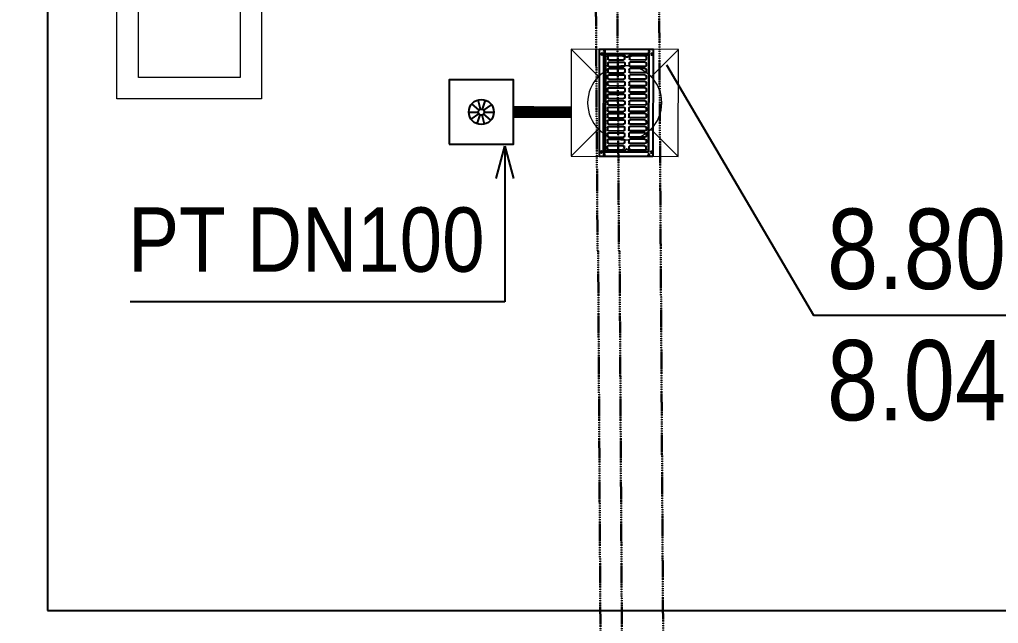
# Model space of a CAD drawing. Header units: millimetres. Extents: x -294625 to 2136527, y -251383 to 128331.
# Drawn here: x 1410586 to 1419720, y -37108 to -31477 of the extents above; entities that cross this region are included whole.
import ezdxf
from ezdxf.enums import TextEntityAlignment as Align
from ezdxf.lldxf.tags import DXFTag

# ---------------------------------------------------------------- set-up
doc = ezdxf.new("R2010")
doc.units = ezdxf.units.MM
doc.set_wipeout_variables(frame=1)
for name, pattern in [('CONTINOUS', [0]), ('DIVIDEX22', [1.25, 0.625, -0.25, 0, -0.125, 0, -0.25]), ('XREF MB TANG 1$0$HIDDEN', [9.525, 6.35, -3.175])]:
    doc.linetypes.add(name, pattern=pattern)
for name, color, linetype, lineweight in [('00-N-7-THIET BI', 7, 'CONTINOUS', 20), ('00-N-TEXT', 7, 'CONTINOUS', 9), ('N1.6-NM', 3, 'DIVIDEX22', 30), ('N2-PK-TB', 2, 'Continuous', 20), ('N3-NOTE', 11, 'Continuous', 13)]:
    doc.layers.add(name, color=color, linetype=linetype, lineweight=lineweight)
for name, color, linetype in [('C ỐNG THU NƯỚC D45', 4, 'Continuous'), ('N-4CAP LANH', 4, 'Continuous'), ('sl.tennut', 3, 'Continuous'), ('sl.textcaodonut', 6, 'Continuous'), ('TEN NUT', 111, 'Continuous'), ('ống thoát mưa', 5, 'TM')]:
    doc.layers.add(name, color=color, linetype=linetype)
doc.styles.add('arial narrow', font='ARIALN.TTF', dxfattribs={"height": 8})
doc.styles.add('NU-ARIAL', font='arial.ttf')
doc.styles.add('P-VNTIMEH', font='vntimeh.shx', dxfattribs={"width": 0.75, "height": 300})
doc.styles.get("Standard").update_dxf_attribs({"font": 'arialbd.ttf'})
tags = doc.linetypes.add('TM', pattern='A,795.088449,-59.671033,["TM",Standard,S=298.800421,R=0,X=0,Y=-149.400211],-682.892341,795.088449', length=2332.740272).pattern_tags.tags
tags[6] = DXFTag(74, 10)
doc.dimstyles.new('N-NOTE', dxfattribs={"dimtxt": 200, "dimasz": 30, "dimexe": 50, "dimexo": 50, "dimgap": 100, "dimtad": 1, "dimdec": 0, "dimdsep": 46, "dimtxsty": 'P-VNTIMEH', "dimblk": 'OPEN30', "dimcen": 0, "dimse1": 1, "dimse2": 1, "dimclrd": 256, "dimclre": 7, "dimclrt": 256, "dimadec": 0, "dimazin": 0, "dimtfac": 1, "dimtdec": 0, "dimtix": 1, "dimtmove": 2, "dimatfit": 3, "dimldrblk": 'OPEN30', "dimfxl": 1, "dimtolj": 1, "dimtzin": 0, "dimarcsym": 0})

# ---------------------------------------------------------------- blocks, each defined once
blk = doc.blocks.new('XREF MB TANG 1$0$A$C3E3424CB')
at = {"color": 4, "linetype": 'Continuous'}
for p, q in [((-1855, -141), (-55, -141)), ((-1855, -461), (-1855, -141)), ((-55, -461), (-55, -141)), ((-1855, -621), (-1855, -941)), ((-55, -621), (-55, -941)), ((-1855, -941), (-55, -941))]:
    blk.add_line(p, q, dxfattribs=at)
at = {"color": 144, "linetype": 'Continuous'}
for p, q in [((-1820, -181), (-1780, -181)), ((-1700, -181), (-1660, -181)), ((-1580, -181), (-1540, -181)), ((-1460, -181), (-1420, -181)), ((-1340, -181), (-1300, -181)), ((-1220, -181), (-1180, -181)), ((-1100, -181), (-1060, -181)), ((-980, -181), (-940, -181)), ((-860, -181), (-820, -181)), ((-740, -181), (-700, -181)), ((-620, -181), (-580, -181)), ((-500, -181), (-460, -181)), ((-380, -181), (-340, -181)), ((-260, -181), (-220, -181)), ((-100, -181), (-140, -181)), ((-1840, -201), (-1840, -456)), ((-1760, -201), (-1760, -476)), ((-1720, -201), (-1720, -481)), ((-1640, -201), (-1640, -481)), ((-1600, -201), (-1600, -481)), ((-1520, -201), (-1520, -481)), ((-1480, -201), (-1480, -481)), ((-1400, -201), (-1400, -481)), ((-1360, -201), (-1360, -481)), ((-1280, -201), (-1280, -481)), ((-1240, -201), (-1240, -481)), ((-1160, -201), (-1160, -481)), ((-1120, -201), (-1120, -481)), ((-1040, -201), (-1040, -481)), ((-1000, -201), (-1000, -481)), ((-920, -201), (-920, -481)), ((-880, -201), (-880, -481)), ((-800, -201), (-800, -481)), ((-760, -201), (-760, -481)), ((-680, -201), (-680, -481)), ((-640, -201), (-640, -481)), ((-560, -201), (-560, -481)), ((-520, -201), (-520, -481)), ((-440, -201), (-440, -481)), ((-400, -201), (-400, -481)), ((-320, -201), (-320, -481)), ((-280, -201), (-280, -481)), ((-200, -201), (-200, -481)), ((-160, -201), (-160, -476)), ((-80, -201), (-80, -456)), ((-1800, -496), (-1780, -496)), ((-1700, -501), (-1660, -501)), ((-1580, -501), (-1540, -501)), ((-1460, -501), (-1420, -501)), ((-1340, -501), (-1300, -501)), ((-1220, -501), (-1180, -501)), ((-1100, -501), (-1060, -501)), ((-980, -501), (-940, -501)), ((-860, -501), (-820, -501)), ((-740, -501), (-700, -501)), ((-620, -501), (-580, -501)), ((-500, -501), (-460, -501)), ((-380, -501), (-340, -501)), ((-260, -501), (-220, -501)), ((-120, -496), (-140, -496)), ((-1840, -881), (-1840, -626)), ((-1800, -586), (-1780, -586)), ((-1760, -881), (-1760, -606)), ((-1720, -881), (-1720, -601)), ((-1700, -581), (-1660, -581)), ((-1640, -881), (-1640, -601)), ((-1600, -881), (-1600, -601)), ((-1580, -581), (-1540, -581)), ((-1520, -881), (-1520, -601)), ((-1480, -881), (-1480, -601)), ((-1460, -581), (-1420, -581)), ((-1400, -881), (-1400, -601)), ((-1360, -881), (-1360, -601)), ((-1340, -581), (-1300, -581)), ((-1280, -881), (-1280, -601)), ((-1240, -881), (-1240, -601)), ((-1220, -581), (-1180, -581)), ((-1160, -881), (-1160, -601)), ((-1120, -881), (-1120, -601)), ((-1100, -581), (-1060, -581)), ((-1040, -881), (-1040, -601)), ((-1000, -881), (-1000, -601)), ((-980, -581), (-940, -581)), ((-920, -881), (-920, -601)), ((-880, -881), (-880, -601)), ((-860, -581), (-820, -581)), ((-800, -881), (-800, -601)), ((-760, -881), (-760, -601)), ((-740, -581), (-700, -581)), ((-680, -881), (-680, -601)), ((-640, -881), (-640, -601)), ((-620, -581), (-580, -581)), ((-560, -881), (-560, -601)), ((-520, -881), (-520, -601)), ((-500, -581), (-460, -581)), ((-440, -881), (-440, -601)), ((-400, -881), (-400, -601)), ((-380, -581), (-340, -581)), ((-320, -881), (-320, -601)), ((-280, -881), (-280, -601)), ((-260, -581), (-220, -581)), ((-200, -881), (-200, -601)), ((-160, -881), (-160, -606)), ((-120, -586), (-140, -586)), ((-80, -881), (-80, -626)), ((-1820, -901), (-1780, -901)), ((-1700, -901), (-1660, -901)), ((-1580, -901), (-1540, -901)), ((-1460, -901), (-1420, -901)), ((-1340, -901), (-1300, -901)), ((-1220, -901), (-1180, -901)), ((-1100, -901), (-1060, -901)), ((-980, -901), (-940, -901)), ((-860, -901), (-820, -901)), ((-740, -901), (-700, -901)), ((-620, -901), (-580, -901)), ((-500, -901), (-460, -901)), ((-380, -901), (-340, -901)), ((-260, -901), (-220, -901)), ((-100, -901), (-140, -901))]:
    blk.add_line(p, q, dxfattribs=at)
for points in [[(40, -1030), (40, -30), (-1960, -30), (-1960, -1030)], [(-40, -950), (-40, -110), (-1880, -110), (-1880, -950)]]:
    blk.add_lwpolyline(points, close=True)
at = {"color": 4, "ltscale": 0.4}
for centre in [(-1917, -120), (-1869, -71), (-40, -71), (9, -120), (-1917, -952), (-1869, -1001), (-40, -1001), (9, -952)]:
    blk.add_circle(centre, 15, dxfattribs=at)
at = {"color": 144, "linetype": 'Continuous'}
for centre, radius, start, end in [((-1820, -201), 20, 90, 180), ((-1780, -201), 20, 0, 90), ((-1700, -201), 20, 90, 180), ((-1660, -201), 20, 0, 90), ((-1580, -201), 20, 90, 180), ((-1540, -201), 20, 0, 90), ((-1460, -201), 20, 90, 180), ((-1420, -201), 20, 0, 90), ((-1340, -201), 20, 90, 180), ((-1300, -201), 20, 0, 90), ((-1220, -201), 20, 90, 180), ((-1180, -201), 20, 0, 90), ((-1100, -201), 20, 90, 180), ((-1060, -201), 20, 0, 90), ((-980, -201), 20, 90, 180), ((-940, -201), 20, 0, 90), ((-860, -201), 20, 90, 180), ((-820, -201), 20, 0, 90), ((-740, -201), 20, 90, 180), ((-700, -201), 20, 0, 90), ((-620, -201), 20, 90, 180), ((-580, -201), 20, 0, 90), ((-500, -201), 20, 90, 180), ((-460, -201), 20, 0, 90), ((-380, -201), 20, 90, 180), ((-340, -201), 20, 0, 90), ((-260, -201), 20, 90, 180), ((-220, -201), 20, 0, 90), ((-140, -201), 20, 90, 180), ((-100, -201), 20, 0, 90), ((-1800, -456), 40, 180, 270), ((-1780, -476), 20, 270, 0), ((-1700, -481), 20, 180, 270), ((-1660, -481), 20, 270, 0), ((-1580, -481), 20, 180, 270), ((-1540, -481), 20, 270, 0), ((-1460, -481), 20, 180, 270), ((-1420, -481), 20, 270, 0), ((-1340, -481), 20, 180, 270), ((-1300, -481), 20, 270, 0), ((-1220, -481), 20, 180, 270), ((-1180, -481), 20, 270, 0), ((-1100, -481), 20, 180, 270), ((-1060, -481), 20, 270, 0), ((-980, -481), 20, 180, 270), ((-940, -481), 20, 270, 0), ((-860, -481), 20, 180, 270), ((-820, -481), 20, 270, 0), ((-740, -481), 20, 180, 270), ((-700, -481), 20, 270, 0), ((-620, -481), 20, 180, 270), ((-580, -481), 20, 270, 0), ((-500, -481), 20, 180, 270), ((-460, -481), 20, 270, 0), ((-380, -481), 20, 180, 270), ((-340, -481), 20, 270, 0), ((-260, -481), 20, 180, 270), ((-220, -481), 20, 270, 0), ((-140, -476), 20, 180, 270), ((-120, -456), 40, 270, 0), ((-1800, -626), 40, 90, 180), ((-1780, -606), 20, 0, 90), ((-1700, -601), 20, 90, 180), ((-1660, -601), 20, 0, 90), ((-1580, -601), 20, 90, 180), ((-1540, -601), 20, 0, 90), ((-1460, -601), 20, 90, 180), ((-1420, -601), 20, 0, 90), ((-1340, -601), 20, 90, 180), ((-1300, -601), 20, 0, 90), ((-1220, -601), 20, 90, 180), ((-1180, -601), 20, 0, 90), ((-1100, -601), 20, 90, 180), ((-1060, -601), 20, 0, 90), ((-980, -601), 20, 90, 180), ((-940, -601), 20, 0, 90), ((-860, -601), 20, 90, 180), ((-820, -601), 20, 0, 90), ((-740, -601), 20, 90, 180), ((-700, -601), 20, 0, 90), ((-620, -601), 20, 90, 180), ((-580, -601), 20, 0, 90), ((-500, -601), 20, 90, 180), ((-460, -601), 20, 0, 90), ((-380, -601), 20, 90, 180), ((-340, -601), 20, 0, 90), ((-260, -601), 20, 90, 180), ((-220, -601), 20, 0, 90), ((-140, -606), 20, 90, 180), ((-120, -626), 40, 0, 90), ((-1820, -881), 20, 180, 270), ((-1780, -881), 20, 270, 0), ((-1700, -881), 20, 180, 270), ((-1660, -881), 20, 270, 0), ((-1580, -881), 20, 180, 270), ((-1540, -881), 20, 270, 0), ((-1460, -881), 20, 180, 270), ((-1420, -881), 20, 270, 0), ((-1340, -881), 20, 180, 270), ((-1300, -881), 20, 270, 0), ((-1220, -881), 20, 180, 270), ((-1180, -881), 20, 270, 0), ((-1100, -881), 20, 180, 270), ((-1060, -881), 20, 270, 0), ((-980, -881), 20, 180, 270), ((-940, -881), 20, 270, 0), ((-860, -881), 20, 180, 270), ((-820, -881), 20, 270, 0), ((-740, -881), 20, 180, 270), ((-700, -881), 20, 270, 0), ((-620, -881), 20, 180, 270), ((-580, -881), 20, 270, 0), ((-500, -881), 20, 180, 270), ((-460, -881), 20, 270, 0), ((-380, -881), 20, 180, 270), ((-340, -881), 20, 270, 0), ((-260, -881), 20, 180, 270), ((-220, -881), 20, 270, 0), ((-140, -881), 20, 180, 270), ((-100, -881), 20, 270, 0)]:
    blk.add_arc(centre, radius, start, end, dxfattribs=at)
at = {"color": 4, "linetype": 'Continuous'}
for centre, radius, start, end in [((-1775, -461), 80, 180, 237.3631), ((-1826, -541), 15, 302.6369, 57.3631), ((-84, -541), 15, 122.6369, 237.3631), ((-135, -461), 80, 302.6369, 0), ((-1775, -621), 80, 122.6369, 180), ((-135, -621), 80, 0, 57.3631)]:
    blk.add_arc(centre, radius, start, end, dxfattribs=at)
blk = doc.blocks.new('ga3')
for p, q in [((-500, 500), (-244.8, 244.8)), ((-500, -500), (-500, 500)), ((-500, 500), (500, 500)), ((244.8, 244.8), (500, 500)), ((500, 500), (500, -500)), ((-500, -500), (-244.8, -244.8)), ((244.8, -244.8), (500, -500)), ((500, -500), (-500, -500))]:
    blk.add_line(p, q)
blk.add_circle((0, 0), 346.2)
at = {"layer": 'N-4CAP LANH', "linetype": 'XREF MB TANG 1$0$HIDDEN', "ltscale": 30, "xscale": 0.5, "yscale": 0.5, "zscale": 0.5, "rotation": 180}
blk.add_blockref('XREF MB TANG 1$0$A$C3E3424CB', (-480, -250.7), dxfattribs=at)
blk = doc.blocks.new('THOAT NUOC MAT')
at = {"layer": 'N1.6-NM'}
for p, q in [((1416413.5, -9119.9), (1416881.2, -83125.1)), ((1415823.5, -9936.2), (1415978.9, -33629.9)), ((1416023.5, -9934.8), (1416178.9, -33629.9)), ((1415984.6, -33635), (1416277.9, -82230.7)), ((1416184.6, -33635), (1416477.9, -82229.4))]:
    blk.add_line(p, q, dxfattribs=at)
at = {"layer": '00-N-7-THIET BI', "xscale": -0.9995002498180809, "yscale": 0.9995002498768192, "zscale": 0.9995002498750627, "rotation": 269.8461225022181}
blk.add_blockref('ga3', (1416232.8, -32253.3), dxfattribs=at)
blk = doc.blocks.new('_Open30')
at = {"color": 0, "linetype": 'ByBlock', "lineweight": -2}
for p, q in [((-1, 0.268), (0, 0)), ((0, 0), (-1, -0.268)), ((0, 0), (-1, 0))]:
    blk.add_line(p, q, dxfattribs=at)
blk = doc.blocks.new('*U181')
at = {"layer": 'sl.tennut', "color": 1, "linetype": 'Continuous', "ltscale": 2}
blk.add_lwpolyline([(-8.166, 5.794), (-8.416, 5.778), (-8.663, 5.731), (-8.902, 5.653), (-9.129, 5.546), (-9.341, 5.412), (-9.535, 5.252), (-9.707, 5.068), (-9.854, 4.865), (-9.975, 4.645), (-10.068, 4.412), (-10.13, 4.168), (-10.162, 3.919), (-10.162, 3.668), (-10.13, 3.419), (-10.068, 3.175), (-9.975, 2.942), (-9.854, 2.722), (-9.707, 2.518), (-9.535, 2.335), (-9.341, 2.175), (-9.129, 2.041), (-8.902, 1.934), (-8.663, 1.856), (-8.416, 1.809), (-8.166, 1.793), (-7.915, 1.809), (-7.668, 1.856), (-7.429, 1.934), (-7.202, 2.041), (-6.99, 2.175), (-6.796, 2.335), (-6.624, 2.518), (-6.477, 2.722), (-6.356, 2.942), (-6.263, 3.175), (-6.201, 3.419), (-6.169, 3.668), (-6.169, 3.919), (-6.201, 4.168), (-6.263, 4.412), (-6.356, 4.645), (-6.477, 4.865), (-6.624, 5.068), (-6.796, 5.252), (-6.99, 5.412), (-7.202, 5.546), (-7.429, 5.653), (-7.668, 5.731), (-7.915, 5.778)], close=True, dxfattribs=at)
at = {"layer": 'sl.textcaodonut', "color": 7, "linetype": 'Continuous', "ltscale": 2}
blk.add_lwpolyline([(-5.485, 3.895), (-2.286, 3.895), (0, 0)], dxfattribs=at)
at = {"color": 1, "linetype": 'Continuous', "ltscale": 2}
blk.add_wipeout([(-8.166, 5.794), (-8.416, 5.778), (-8.663, 5.731), (-8.902, 5.653), (-9.129, 5.546), (-9.341, 5.412), (-9.535, 5.252), (-9.707, 5.068), (-9.854, 4.865), (-9.975, 4.645), (-10.068, 4.412), (-10.13, 4.168), (-10.162, 3.919), (-10.162, 3.668), (-10.13, 3.419), (-10.068, 3.175), (-9.975, 2.942), (-9.854, 2.722), (-9.707, 2.518), (-9.535, 2.335), (-9.341, 2.175), (-9.129, 2.041), (-8.902, 1.934), (-8.663, 1.856), (-8.416, 1.809), (-8.166, 1.793), (-7.915, 1.809), (-7.668, 1.856), (-7.429, 1.934), (-7.202, 2.041), (-6.99, 2.175), (-6.796, 2.335), (-6.624, 2.518), (-6.477, 2.722), (-6.356, 2.942), (-6.263, 3.175), (-6.201, 3.419), (-6.169, 3.668), (-6.169, 3.919), (-6.201, 4.168), (-6.263, 4.412), (-6.356, 4.645), (-6.477, 4.865), (-6.624, 5.068), (-6.796, 5.252), (-6.99, 5.412), (-7.202, 5.546), (-7.429, 5.653), (-7.668, 5.731), (-7.915, 5.778)], dxfattribs=at)
at = {"layer": 'sl.tennut', "color": 1, "linetype": 'Continuous', "ltscale": 2}
blk.add_lwpolyline([(-6.169, 3.793), (-10.162, 3.793)], dxfattribs=at)
blk.add_circle((-8.166, 3.793), 2, dxfattribs=at)
at = {"layer": 'sl.tennut', "linetype": 'Continuous', "ltscale": 2, "style": 'arial narrow', "width": 0.8}
blk.add_attdef('A10', text='', height=1.25, dxfattribs=at).set_placement((-8.181, 4.049), align=Align.CENTER)
at = {"layer": 'sl.tennut', "linetype": 'Continuous', "ltscale": 2, "style": 'arial narrow'}
blk.add_attdef('6.1', text='', height=1.25, dxfattribs=at).set_placement((-8.166, 2.297), align=Align.CENTER)
at = {"layer": 'sl.textcaodonut', "color": 6, "linetype": 'Continuous', "ltscale": 2, "style": 'arial narrow'}
for tag, p in [('SL.CDDINH', (-3.968, 4.292)), ('SL.CDDAY', (-3.968, 2.248))]:
    blk.add_attdef(tag, text='', height=1.25, dxfattribs=at).set_placement(p, align=Align.CENTER)
blk = doc.blocks.new('pt')
at = {"layer": 'C ỐNG THU NƯỚC D45', "color": 7}
for points in [[(-0.2, 0.2), (-0.2, -0.2), (0.2, -0.2), (0.2, 0.2), (-0.2, 0.2)], [(-0.0447, 0.0639), (-0.0107, 0.0153)], [(0, 0.078), (0, 0.0187)], [(-0.0733, 0.0267), (-0.0176, 0.0064)], [(0.012, 0.0143), (0.0501, 0.0598)], [(0.0181, 0.0048), (0.0753, 0.0202)], [(-0.0753, -0.0202), (-0.0181, -0.0048)], [(-0.0501, -0.0598), (-0.012, -0.0143)], [(0, -0.0187), (0, -0.078)], [(0.0107, -0.0153), (0.0447, -0.0639)], [(0.0176, -0.0064), (0.0733, -0.0267)]]:
    blk.add_lwpolyline(points, dxfattribs=at)
for radius in [0.078, 0.0187]:
    blk.add_circle((0, 0), radius, dxfattribs=at)

msp = doc.modelspace()

# ---------------------------------------------------------------- linework, layer by layer
at = {"layer": 'N2-PK-TB'}
for points in [[(1411494.5, -30116.5), (1412844.5, -30116.5), (1412844.5, -32216.7), (1411494.5, -32216.7)], [(1411694.5, -30316.5), (1412644.5, -30316.5), (1412644.5, -32016.7), (1411694.5, -32016.7)]]:
    msp.add_lwpolyline(points, close=True, dxfattribs=at)
at = {"layer": 'ống thoát mưa', "const_width": 110}
msp.add_lwpolyline([(1415194.5, -32338.9), (1415732.8, -32340.3)], dxfattribs=at)

# ---------------------------------------------------------------- block references
at = {"layer": 'C ỐNG THU NƯỚC D45', "linetype": 'Continuous', "xscale": 1500, "yscale": 1500, "zscale": 1500, "rotation": 90.00000000000058}
msp.add_blockref('pt', (1414894.5, -32338.9), dxfattribs=at)
at = {"layer": 'N3-NOTE'}
msp.add_blockref('THOAT NUOC MAT', (0, 0), dxfattribs=at)

# ---------------------------------------------------------------- texts
at = {"layer": '00-N-TEXT', "color": 7, "style": 'NU-ARIAL', "width": 0.85}
msp.add_text('PT DN100', height=600, dxfattribs=at).set_placement((1411599.2, -33528.6), align=Align.MIDDLE_LEFT)

# ---------------------------------------------------------------- leaders
at = {"layer": 'N3-NOTE'}
for points in [[(1410847.5, -28999.1), (1410847.5, -36987.5), (1432796.5, -36987.5)], [(1415113.6, -32658), (1415113.6, -34110.6), (1411618.2, -34110.6)], [(1399301.7, -35050.5), (1401349.6, -38956), (1432872.6, -38956)]]:
    msp.add_leader(points, dimstyle='N-NOTE', override={"dimasz": 300, "dimgap": 100, "dimtad": 0}, dxfattribs=at)

# ---------------------------------------------------------------- next in the draw order: block references
at = {"layer": 'TEN NUT'}
ref = msp.add_blockref('*U181', (1416626.8, -31903), dxfattribs=dict(at, xscale=599.3150684931506, yscale=599.3150684931506, zscale=599.3150684931506, rotation=180))
ref.add_attrib('A10', '12', dxfattribs={"layer": 'sl.tennut', "linetype": 'Continuous', "ltscale": 2, "height": 749.14, "style": 'arial narrow', "width": 0.8}).set_placement((1421515.7, -35079.5), align=Align.CENTER)
ref.add_attrib('6.1', 'G', dxfattribs={"layer": 'sl.tennut', "linetype": 'Continuous', "ltscale": 2, "height": 749.1, "style": 'arial narrow'}).set_placement((1421542.1, -34019.1), align=Align.CENTER)
ref.add_attrib('SL.CDDINH', '8.04', dxfattribs={"layer": 'sl.textcaodonut', "color": 6, "linetype": 'Continuous', "ltscale": 2, "height": 749.14, "style": 'arial narrow'}).set_placement((1418955.6, -35214.6), align=Align.CENTER)
ref.add_attrib('SL.CDDAY', '8.80', dxfattribs={"layer": 'sl.textcaodonut', "color": 6, "linetype": 'Continuous', "ltscale": 2, "height": 749.14, "style": 'arial narrow'}).set_placement((1418955.6, -33989.6), align=Align.CENTER)

doc.saveas('drawing.dxf')
